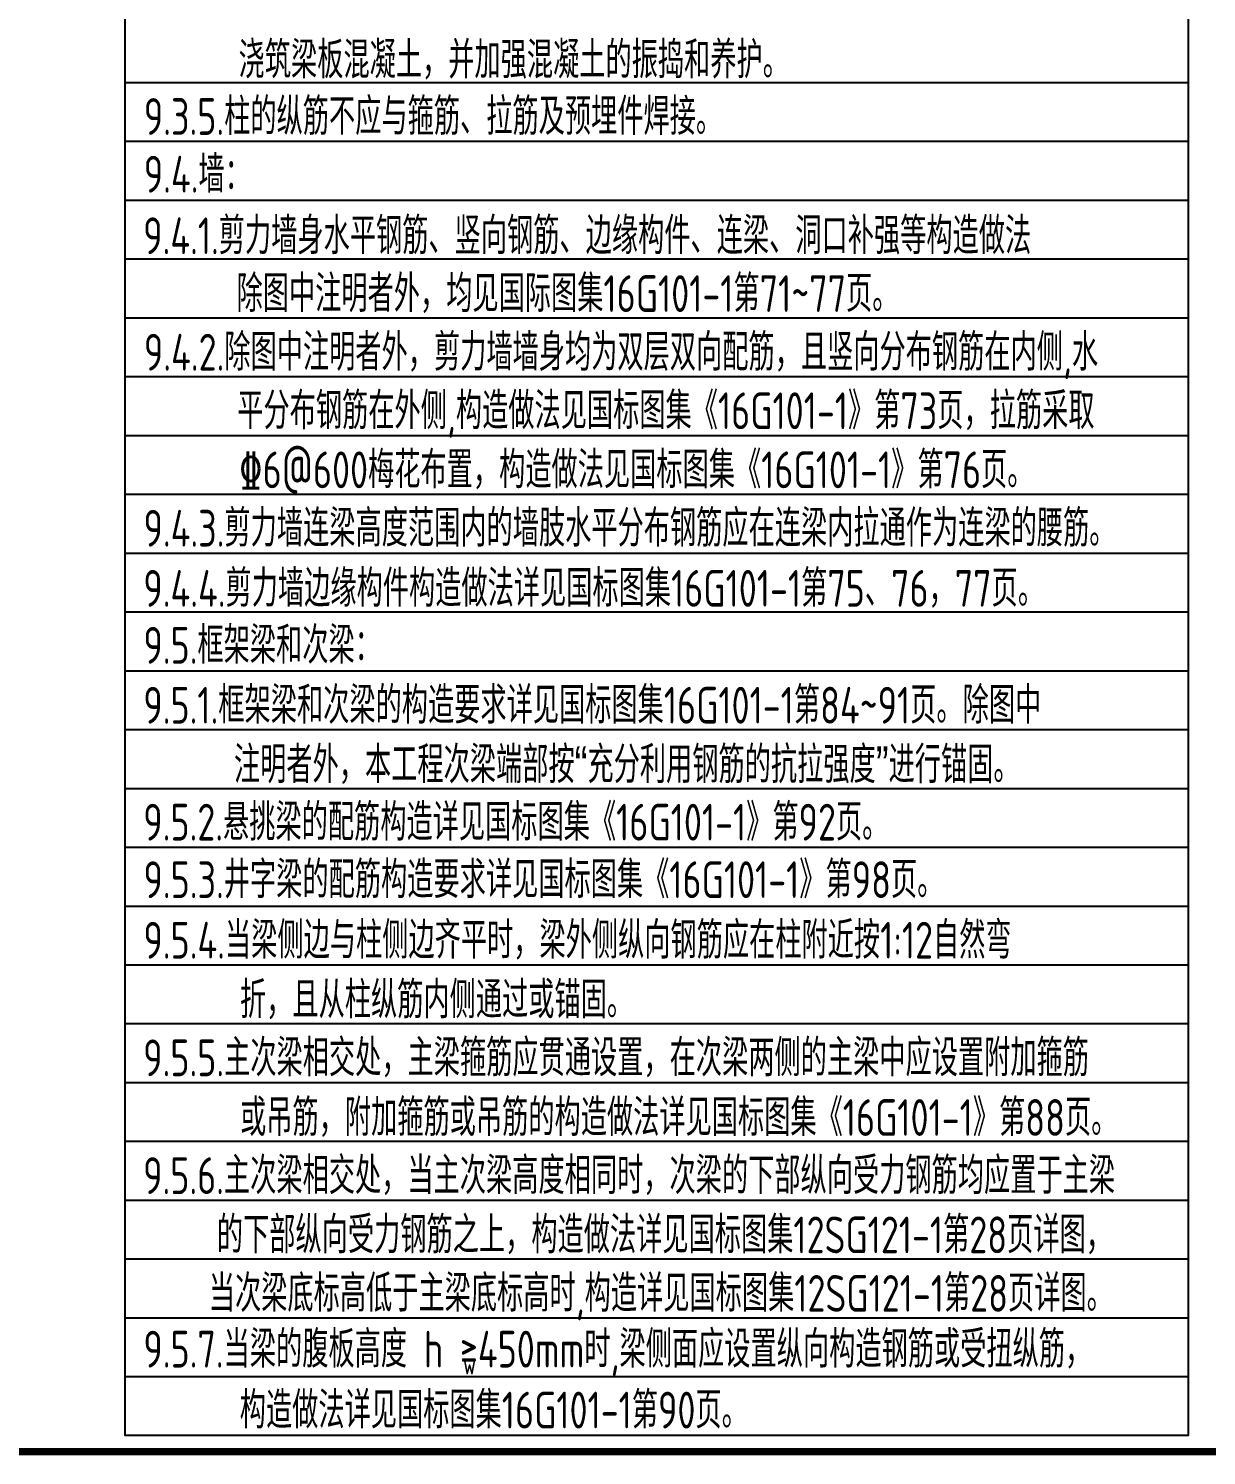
# Model space of a CAD drawing. Extents: x 2506385 to 2810062, y -487803 to -193521.
# Drawn here: x 2607407 to 2623419, y -332789 to -313383 of the extents above; entities that cross this region are included whole.
import ezdxf

# ---------------------------------------------------------------- set-up
doc = ezdxf.new("R2010")
doc.units = 0
doc.header["$LTSCALE"] = 1000
doc.header["$MEASUREMENT"] = 0
for name, color, linetype in [('PUB_TITLE', 4, 'Continuous'), ('结-线', 11, 'Continuous'), ('结-说明', 4, 'Continuous')]:
    doc.layers.add(name, color=color, linetype=linetype)
doc.styles.add('TSSD_REIN', font='TSSDENG', dxfattribs={"width": 0.8, "bigfont": 'TSSDCHN'})

msp = doc.modelspace()

# ---------------------------------------------------------------- linework, layer by layer
at = {"layer": 'PUB_TITLE', "const_width": 100}
msp.add_lwpolyline([(2560561.7, -332738.7), (2631361.7, -332738.7), (2631361.7, -292738.7), (2560561.7, -292738.7)], close=True, dxfattribs=at)
at = {"layer": '结-线'}
for p, q in [((2608719.7, -314116.5), (2623169.8, -314116.5)), ((2608719.7, -314916.5), (2623169.8, -314916.5)), ((2608719.7, -315716.5), (2623169.8, -315716.5)), ((2608719.7, -316516.5), (2623169.8, -316516.5)), ((2608719.7, -317316.5), (2623169.8, -317316.5)), ((2608719.7, -318116.5), (2623169.8, -318116.5)), ((2608719.7, -318916.5), (2623169.8, -318916.5)), ((2608719.7, -319716.5), (2623169.8, -319716.5)), ((2608719.7, -320516.5), (2623169.8, -320516.5)), ((2608719.7, -321316.5), (2623169.8, -321316.5)), ((2608719.7, -322116.5), (2623169.8, -322116.5)), ((2608719.7, -322916.5), (2623169.8, -322916.5)), ((2608719.7, -323716.5), (2623169.8, -323716.5)), ((2608719.7, -324516.5), (2623169.8, -324516.5)), ((2608719.7, -325316.5), (2623169.8, -325316.5)), ((2608719.7, -326116.5), (2623169.8, -326116.5)), ((2608719.7, -326916.5), (2623169.8, -326916.5)), ((2608719.7, -327716.5), (2623169.8, -327716.5)), ((2608719.7, -328516.5), (2623169.8, -328516.5)), ((2608719.7, -329316.5), (2623169.8, -329316.5)), ((2608719.7, -330116.5), (2623169.8, -330116.5)), ((2608719.7, -330916.5), (2623169.8, -330916.5)), ((2608719.7, -331716.5), (2623169.8, -331716.5))]:
    msp.add_line(p, q, dxfattribs=at)
msp.add_lwpolyline([(2608719.7, -294116.5), (2623169.8, -294116.5), (2623169.8, -332516.7), (2608719.7, -332516.7)], close=True, dxfattribs=at)

# ---------------------------------------------------------------- texts
at = {"layer": '结-说明', "style": 'TSSD_REIN', "width": 0.75}
for s, p in [('浇筑梁板混凝土，并加强混凝土的振捣和养护。', (2610262.5, -314060.9, 0)), ('9.3.5.柱的纵筋不应与箍筋、拉筋及预埋件焊接。', (2608974.9, -314829.7, 0)), ('9.4.墙：', (2608974, -315614.6, 0)), ('9.4.1.剪力墙身水平钢筋、竖向钢筋、边缘构件、连梁、洞口补强等构造做法', (2608965.7, -316451.5, 0)), ('除图中注明者外，均见国际图集16G101-1第71~77页。', (2610234.9, -317238.4, 0)), ('9.4.2.除图中注明者外，剪力墙墙身均为双层双向配筋，且竖向分布钢筋在内侧,水', (2608975.9, -318035.5, 0)), ('平分布钢筋在外侧,构造做法见国标图集《16G101-1》第73页，拉筋采取', (2610244.3, -318831.5, 0)), ('%%1326@600梅花布置，构造做法见国标图集《16G101-1》第76页。', (2610268.3, -319634.6, 0)), ('9.4.3.剪力墙连梁高度范围内的墙肢水平分布钢筋应在连梁内拉通作为连梁的腰筋。', (2608970.2, -320429.2, 0)), ('9.4.4.剪力墙边缘构件构造做法详见国标图集16G101-1第75、76，77页。', (2608967.9, -321246.8, 0)), ('9.5.框架梁和次梁：', (2608968.8, -322020.8, 0)), ('9.5.1.框架梁和次梁的构造要求详见国标图集16G101-1第84~91页。除图中', (2608968, -322836.2, 0)), ('注明者外，本工程次梁端部按“充分利用钢筋的抗拉强度”进行锚固。', (2610199.5, -323645, 0)), ('9.5.2.悬挑梁的配筋构造详见国标图集《16G101-1》第92页。', (2608967, -324426.6, 0)), ('9.5.3.井字梁的配筋构造要求详见国标图集《16G101-1》第98页。', (2608969.7, -325208.7, 0)), ('9.5.4.当梁侧边与柱侧边齐平时，梁外侧纵向钢筋应在柱附近按1:12自然弯', (2608968.6, -326032, 0)), ('折，且从柱纵筋内侧通过或锚固。', (2610281.4, -326843, 0)), ('9.5.5.主次梁相交处，主梁箍筋应贯通设置，在次梁两侧的主梁中应设置附加箍筋', (2608965.7, -327631.3, 0)), ('或吊筋，附加箍筋或吊筋的构造做法详见国标图集《16G101-1》第88页。', (2610282.5, -328443, 0)), ('9.5.6.主次梁相交处，当主次梁高度相同时，次梁的下部纵向受力钢筋均应置于主梁', (2608964.9, -329233.1, 0)), ('的下部纵向受力钢筋之上，构造做法详见国标图集12SG121-1第28页详图，', (2609967.2, -330039.2, 0)), ('当次梁底标高低于主梁底标高时,构造详见国标图集12SG121-1第28页详图。', (2609857.6, -330834.7, 0)), ('9.5.7.当梁的腹板高度 h %%147450mm时,梁侧面应设置纵向构造钢筋或受扭纵筋，', (2608968.4, -331593.1, 0)), ('构造做法详见国标图集16G101-1第90页。', (2610278.3, -332421.7, 0))]:
    msp.add_text(s, height=500, dxfattribs=at).set_placement(p)
at = {"layer": '结-说明', "color": 7, "style": 'TSSD_REIN', "width": 0.75}
msp.add_text('w', height=280, dxfattribs=at).set_placement((2613312.8, -331687.3, -9215.7))

doc.saveas('drawing.dxf')
